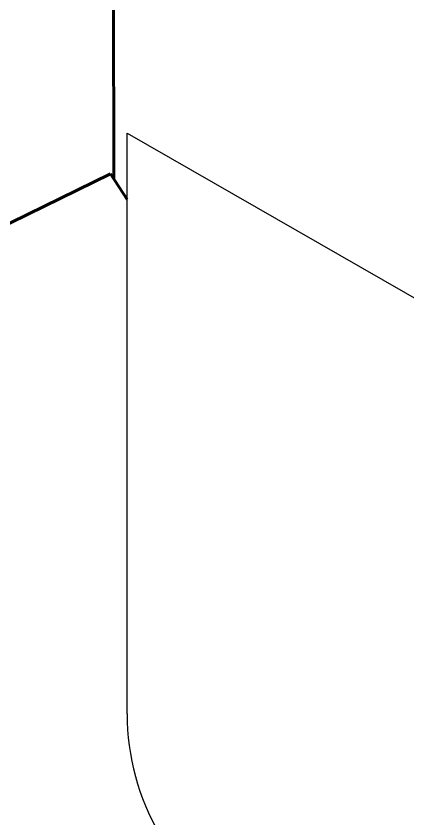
# Model space of a CAD drawing. Extents: x -1279 to 5791, y -3809 to 1769.
# Drawn here: x -484.6 to -455.2, y 1145.9 to 1206.2 of the extents above; entities that cross this region are included whole.
import ezdxf

# ---------------------------------------------------------------- set-up
doc = ezdxf.new("R2010")
doc.units = 0
doc.header["$MEASUREMENT"] = 0
doc.layers.add('G-ANNO-TTLB', color=7, linetype='Continuous', lineweight=0)
doc.layers.add('TYVEK', color=7, linetype='Continuous', lineweight=0)

msp = doc.modelspace()

# ---------------------------------------------------------------- hatches: boundary and pattern name
at = {"layer": 'G-ANNO-TTLB', "true_color": 0xff00ff, "transparency": 33554687}
h = msp.add_hatch(color=6, dxfattribs=at)
edge = h.paths.add_edge_path()
edge.add_spline(control_points=[(1773.018, -796.5), (1773.018, -796.5), (-1156.5, -796.5), (-1156.5, -796.5), (-1156.5, -796.5), (-1156.5, 1660.5), (-1156.5, 1660.5), (-1156.5, 1660.5), (1773.018, 1660.5), (1773.018, 1660.5), (1773.018, 1660.5), (1773.018, -796.5), (1773.018, -796.5)], knot_values=[0, 0, 0, 0, 1, 1, 1, 2, 2, 2, 3, 3, 3, 4, 4, 4, 4], degree=3, periodic=0)
edge = h.paths.add_edge_path()
edge.add_spline(control_points=[(-1147.5, 1651.5), (-1147.5, 1651.5), (-1147.5, -787.5), (-1147.5, -787.5), (-1147.5, -787.5), (1764.018, -787.5), (1764.018, -787.5), (1764.018, -787.5), (1764.018, 1651.5), (1764.018, 1651.5), (1764.018, 1651.5), (-1147.5, 1651.5), (-1147.5, 1651.5)], knot_values=[0, 0, 0, 0, 1, 1, 1, 2, 2, 2, 3, 3, 3, 4, 4, 4, 4], degree=3, periodic=0)
edge.add_line((-1147.5, 1651.5), (-1147.5, 1651.5))

# ---------------------------------------------------------------- linework, layer by layer
at = {"layer": 'G-ANNO-TTLB'}
for points in [[(1773.018, -796.5), (1773.018, -796.5), (-1156.5, -796.5), (-1156.5, -796.5), (-1156.5, -796.5), (-1156.5, 1660.5), (-1156.5, 1660.5), (-1156.5, 1660.5), (1773.018, 1660.5), (1773.018, 1660.5), (1773.018, 1660.5), (1773.018, -796.5), (1773.018, -796.5)], [(-1147.5, 1651.5), (-1147.5, 1651.5), (-1147.5, -787.5), (-1147.5, -787.5), (-1147.5, -787.5), (1764.018, -787.5), (1764.018, -787.5), (1764.018, -787.5), (1764.018, 1651.5), (1764.018, 1651.5), (1764.018, 1651.5), (-1147.5, 1651.5), (-1147.5, 1651.5)]]:
    msp.add_open_spline(points, degree=3, knots=[0, 0, 0, 0, 1, 1, 1, 2, 2, 2, 3, 3, 3, 4, 4, 4, 4], dxfattribs=at)
at = {"layer": 'TYVEK', "color": 18, "lineweight": 60, "true_color": 0x000000}
for p, q in [((-477.246, 1194.016), (-477.49, 1365.785)), ((-517.235, 1174.9), (-477.49, 1194.397)), ((-476.247, 1192.456), (-477.49, 1194.397))]:
    msp.add_line(p, q, dxfattribs=at)
at = {"layer": 'TYVEK', "color": 4, "lineweight": 25, "true_color": 0x00ffff}
for p, q in [((-476.247, 1153.841), (-476.247, 1197.447)), ((-476.247, 1197.447), (-453.815, 1184.586))]:
    msp.add_line(p, q, dxfattribs=at)
msp.add_open_spline([(-476.247, 1153.841), (-476.247, 1147.416), (-472.822, 1141.478), (-467.261, 1138.26)], degree=3, dxfattribs=at)

doc.saveas('drawing.dxf')
